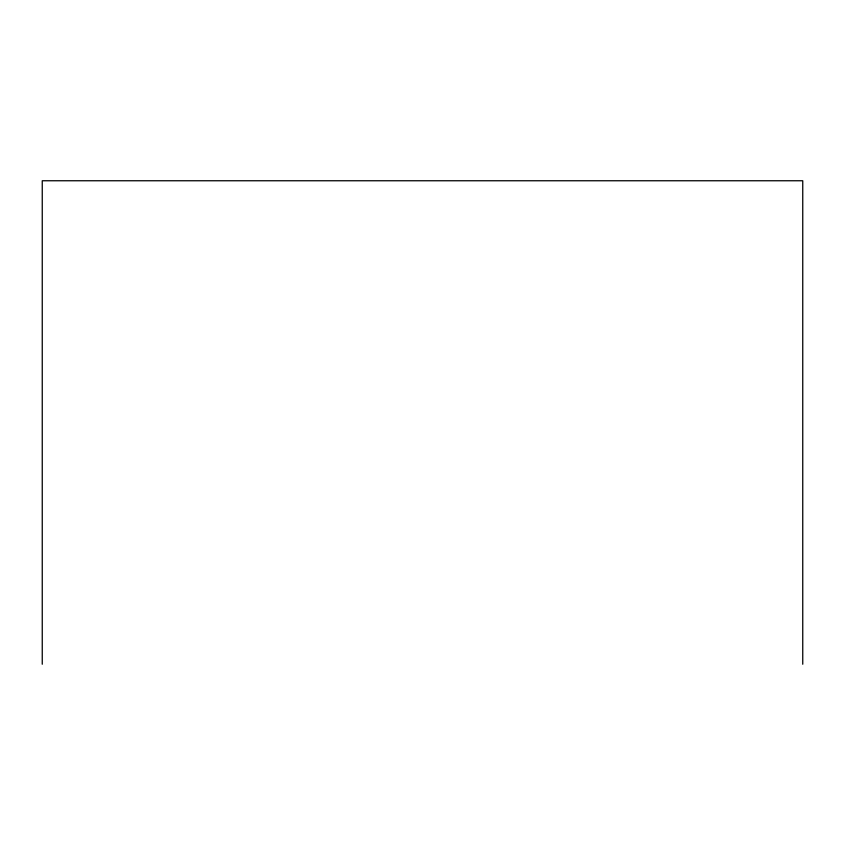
<?xml version="1.0" encoding="UTF-8"?>
<svg xmlns="http://www.w3.org/2000/svg" width="845" height="845" viewBox="0 0 845 845"><rect width="100%" height="100%" fill="white"/><g stroke="black" fill="none" stroke-linecap="round" stroke-linejoin="round"><path stroke-width="1.27" d="M802.75 664.244L802.75 180.756L42.25 180.756L42.25 664.244"/></g></svg>
